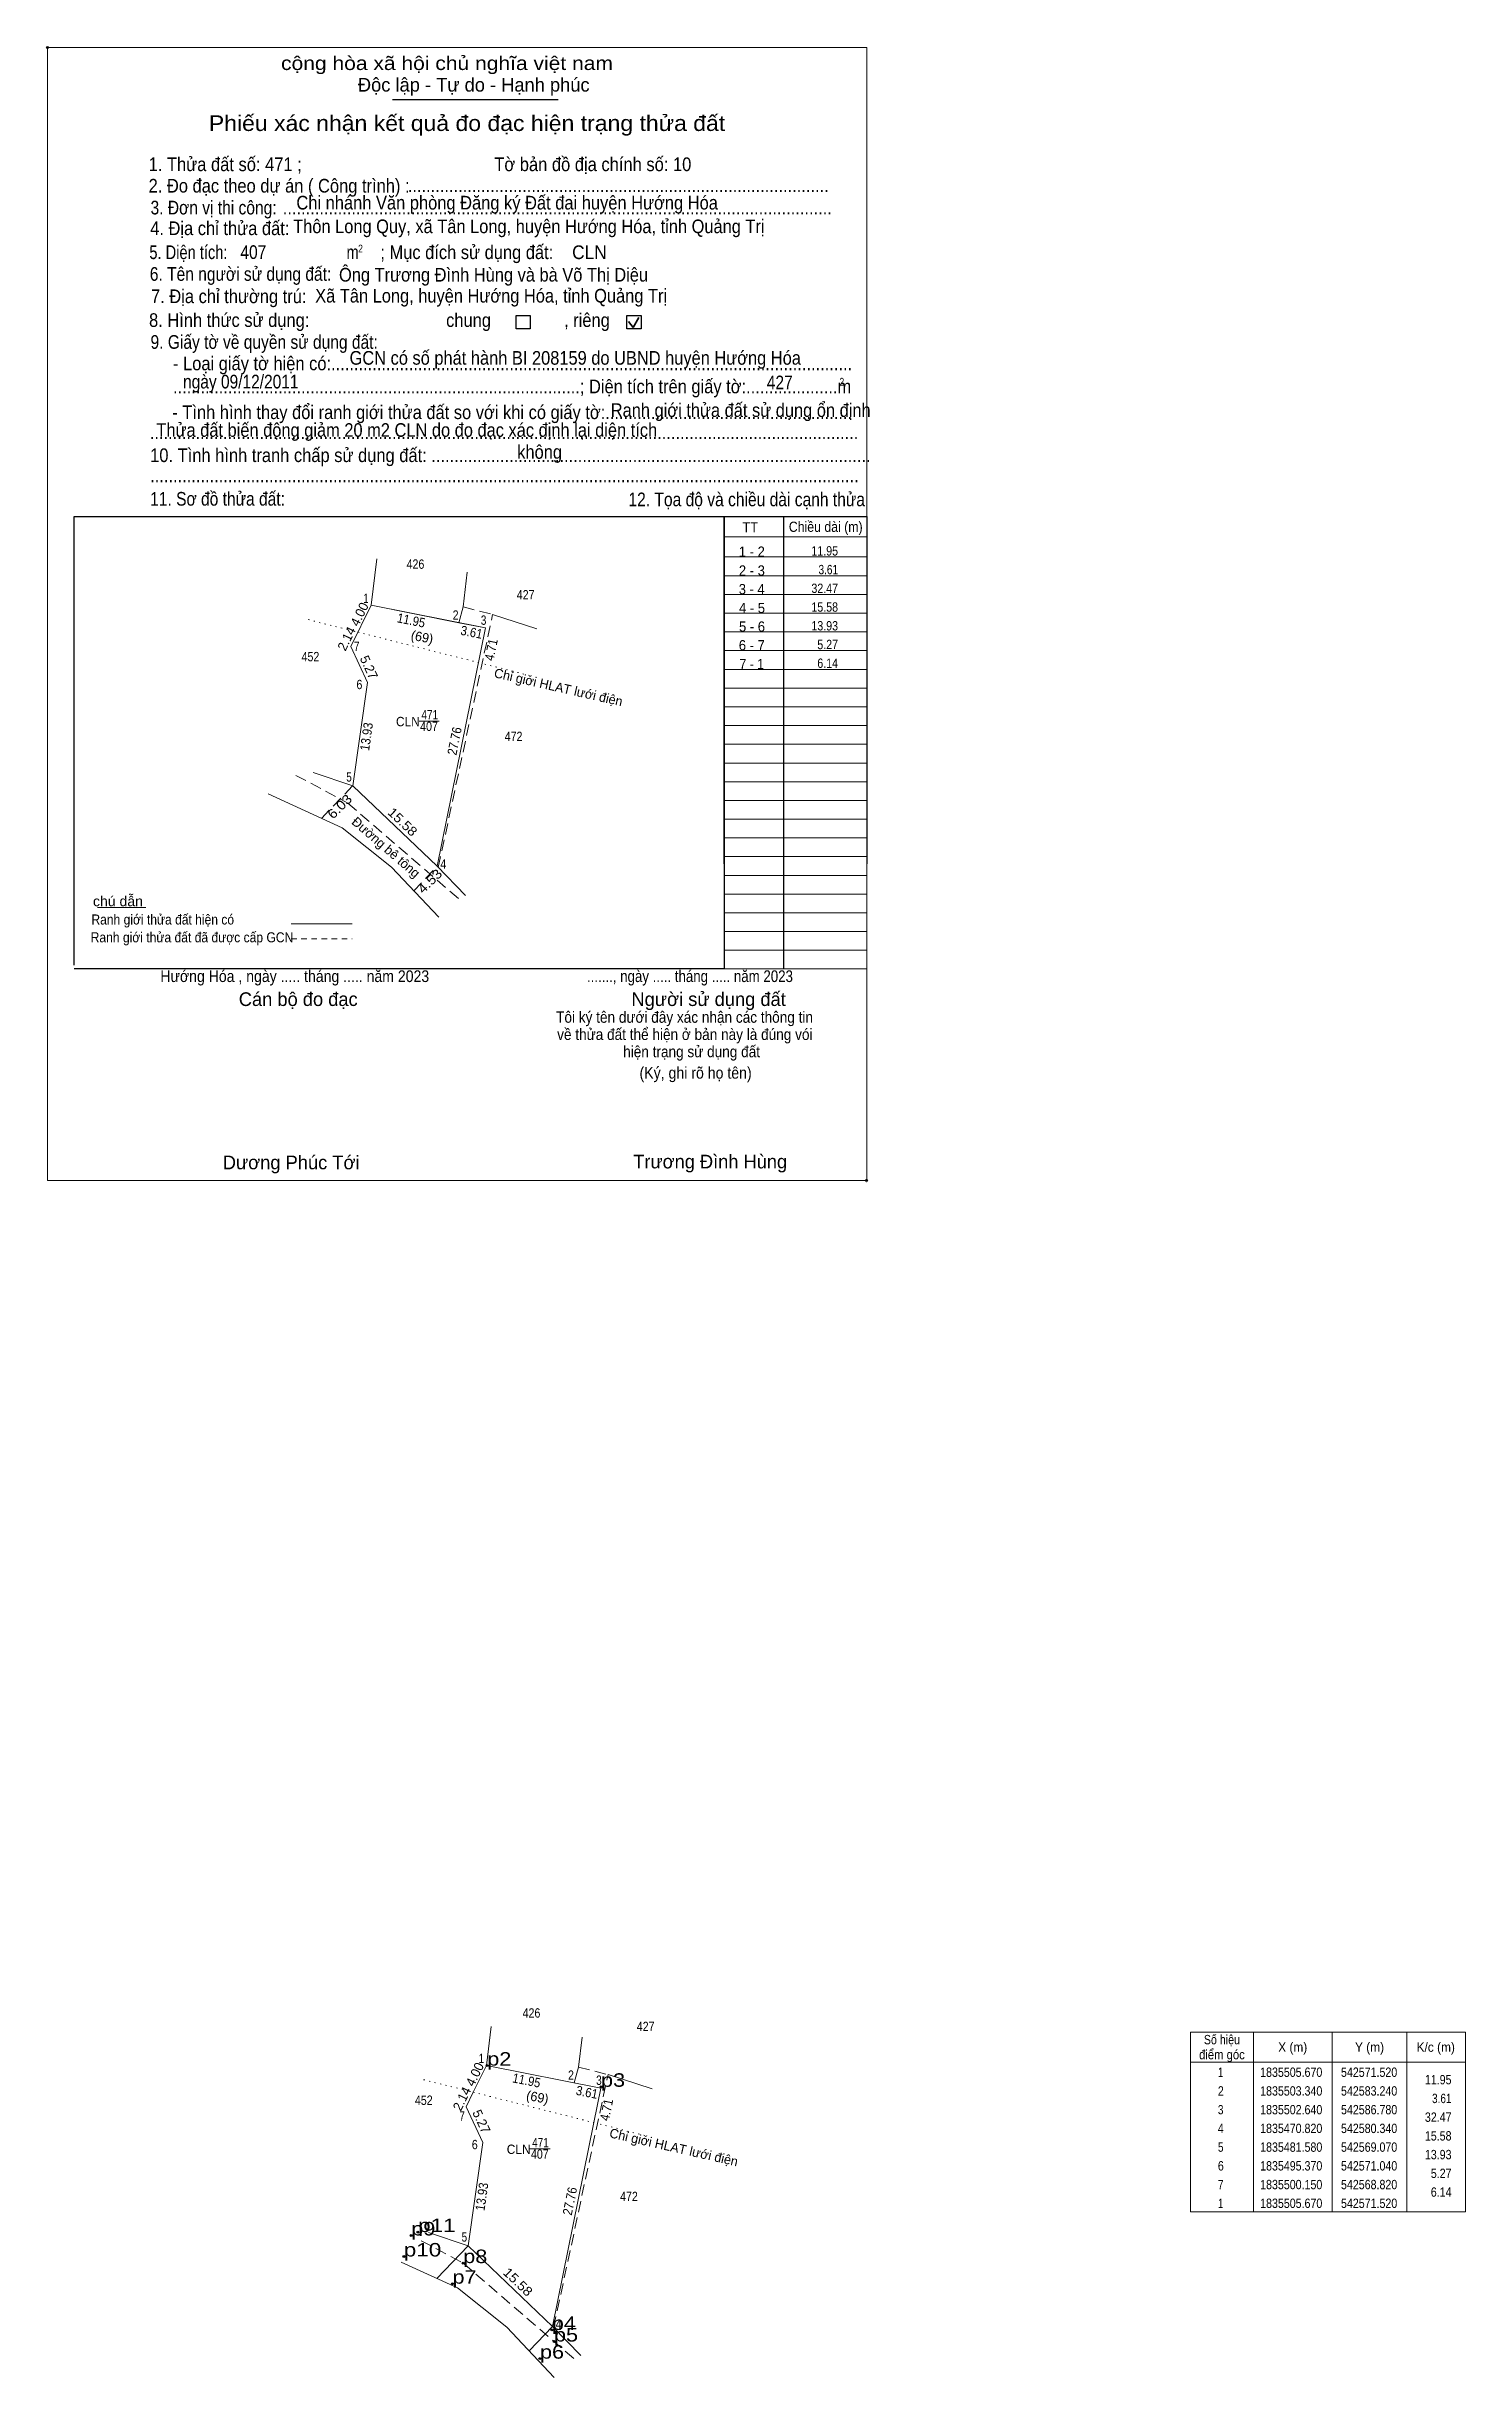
# Model space of a CAD drawing. Header units: metres. Extents: x 542513 to 542702, y 1835464 to 1835775.
import ezdxf
from ezdxf.enums import TextEntityAlignment as Align

# ---------------------------------------------------------------- set-up
doc = ezdxf.new("R2010")
doc.units = ezdxf.units.M
doc.header["$LTSCALE"] = 0.5
doc.header["$PDMODE"] = 32
doc.header["$PDSIZE"] = 0.25
for name, pattern in [('DOTTED', [1.5, 0.3, -1.2]), ('MEDIUM_DASHED', [4.5, 3, -1.5]), ('SHORT_DASHED', [2.7, 1.5, -1.2])]:
    doc.linetypes.add(name, pattern=pattern)
for name, color, linetype, lineweight in [('1', 7, 'Continuous', 13), ('10', 7, 'MEDIUM_DASHED', 13), ('17', 7, 'Continuous', 13), ('2', 7, 'Continuous', 25), ('22', 7, 'Continuous', 13), ('23', 7, 'Continuous', 13), ('30', 7, 'Continuous', 13), ('5', 7, 'Continuous', 13), ('59', 7, 'DOTTED', 13), ('6', 7, 'Continuous', 13), ('63', 7, 'Continuous', 13)]:
    doc.layers.add(name, color=color, linetype=linetype, lineweight=lineweight)
doc.layers.add('12', color=7, linetype='Continuous')
doc.layers.add('7', color=7, linetype='Continuous')

msp = doc.modelspace()

# ---------------------------------------------------------------- linework, layer by layer
at = {"layer": '1'}
msp.add_lwpolyline([(542556.12, 1835700.6), (542567.84, 1835698.27), (542571.38, 1835697.57), (542564.94, 1835665.75), (542553.67, 1835676.51), (542555.64, 1835690.3), (542553.42, 1835695.08)], close=True, dxfattribs=at)
at = {"layer": '10', "linetype": 'Continuous'}
for p, q in [((542556.12, 1835700.6), (542571.38, 1835697.57)), ((542571.52, 1835505.67), (542586.78, 1835502.64))]:
    msp.add_line(p, q, dxfattribs=at)
at = {"layer": '10'}
for p, q in [((542565.08, 1835665.61), (542572.34, 1835699.37)), ((542568.42, 1835700.37), (542572.34, 1835699.37)), ((542580.48, 1835470.68), (542587.74, 1835504.44)), ((542583.82, 1835505.44), (542587.74, 1835504.44))]:
    msp.add_line(p, q, dxfattribs=at)
at = {"layer": '17'}
msp.add_line((542519.58, 1835660.24), (542526.03, 1835660.24), dxfattribs=at)
at = {"layer": '2'}
for p, q in [((542558.98, 1835768.13), (542581.09, 1835768.13)), ((542516.48, 1835712.46), (542603.23, 1835712.46)), ((542516.48, 1835652.53), (542516.48, 1835712.46)), ((542603.23, 1835712.46), (542603.23, 1835652.04)), ((542603.23, 1835652.04), (542516.48, 1835652.04))]:
    msp.add_line(p, q, dxfattribs=at)
at = {"layer": '2', "lineweight": 35}
for p, q in [((542590.48, 1835738.49), (542591.1, 1835737.68)), ((542591.1, 1835737.68), (542591.86, 1835739.03))]:
    msp.add_line(p, q, dxfattribs=at)
at = {"layer": '2', "lineweight": 13}
msp.add_lwpolyline([(542512.92, 1835775.06), (542622.28, 1835775.06), (542622.28, 1835623.81), (542512.92, 1835623.81)], close=True, dxfattribs=at)
at = {"layer": '2'}
for points in [[(542575.49, 1835739.27), (542577.37, 1835739.27), (542577.37, 1835737.51), (542575.49, 1835737.51)], [(542590.27, 1835739.27), (542592.15, 1835739.27), (542592.15, 1835737.51), (542590.27, 1835737.51)]]:
    msp.add_lwpolyline(points, close=True, dxfattribs=at)
for p in [(542512.92, 1835775.06), (542622.27, 1835623.81)]:
    msp.add_point(p, dxfattribs=at)
at = {"layer": '22'}
for points in [[(542564.94, 1835665.75), (542553.67, 1835676.51), (542555.64, 1835690.3), (542553.42, 1835695.08), (542556.12, 1835700.6)], [(542580.34, 1835470.82), (542569.07, 1835481.58), (542571.04, 1835495.37), (542568.82, 1835500.15), (542569.76, 1835502.08), (542571.52, 1835505.67)]]:
    msp.add_lwpolyline(points, dxfattribs=at)
at = {"layer": '23'}
for p, q in [((542548.37, 1835678.29), (542553.67, 1835676.51)), ((542564.94, 1835665.75), (542568.73, 1835661.84)), ((542563.77, 1835483.36), (542569.07, 1835481.58)), ((542580.34, 1835470.82), (542584.13, 1835466.91))]:
    msp.add_line(p, q, dxfattribs=at)
for points in [[(542552.27, 1835670.88), (542558.84, 1835665.65), (542565.14, 1835658.94)], [(542567.67, 1835475.95), (542574.24, 1835470.72), (542580.54, 1835464.01)]]:
    msp.add_lwpolyline(points, dxfattribs=at)
at = {"layer": '30', "lineweight": 25}
for p, q in [((542603.23, 1835666.08), (542603.23, 1835712.46)), ((542611.19, 1835712.46), (542611.19, 1835652.04))]:
    msp.add_line(p, q, dxfattribs=at)
at = {"layer": '30'}
for p, q in [((542603.23, 1835709.73), (542622.28, 1835709.73)), ((542603.23, 1835707.08), (542622.28, 1835707.08)), ((542603.18, 1835704.53), (542622.23, 1835704.53)), ((542603.23, 1835702.05), (542622.28, 1835702.05)), ((542603.23, 1835699.54), (542622.28, 1835699.54)), ((542603.23, 1835697.04), (542622.28, 1835697.04)), ((542603.23, 1835694.54), (542622.28, 1835694.54)), ((542603.23, 1835692.04), (542622.28, 1835692.04)), ((542603.23, 1835689.54), (542622.28, 1835689.54)), ((542603.23, 1835687.04), (542622.28, 1835687.04)), ((542603.23, 1835684.54), (542622.28, 1835684.54)), ((542603.23, 1835682.04), (542622.28, 1835682.04)), ((542603.23, 1835679.54), (542622.28, 1835679.54)), ((542603.23, 1835677.04), (542622.28, 1835677.04)), ((542603.23, 1835674.54), (542622.28, 1835674.54)), ((542603.23, 1835672.04), (542622.28, 1835672.04)), ((542603.23, 1835669.54), (542622.28, 1835669.54)), ((542603.23, 1835667.04), (542622.28, 1835667.04)), ((542603.23, 1835664.54), (542622.28, 1835664.54)), ((542603.23, 1835662.04), (542622.28, 1835662.04)), ((542603.23, 1835662.03), (542622.28, 1835662.03)), ((542603.23, 1835659.54), (542622.28, 1835659.54)), ((542603.23, 1835657.04), (542622.28, 1835657.04)), ((542603.23, 1835654.54), (542622.28, 1835654.54)), ((542603.23, 1835652.04), (542622.28, 1835652.04))]:
    msp.add_line(p, q, dxfattribs=at)
at = {"layer": '30', "lineweight": 25}
msp.add_lwpolyline([(542603.23, 1835712.46), (542622.28, 1835712.46), (542622.28, 1835666.08)], dxfattribs=at)
at = {"layer": '5'}
for p, q in [((542556.12, 1835700.6), (542556.88, 1835706.82)), ((542572.34, 1835699.37), (542578.22, 1835697.47)), ((542571.38, 1835697.57), (542564.94, 1835665.75)), ((542571.52, 1835505.67), (542572.15, 1835510.84)), ((542587.74, 1835504.44), (542593.62, 1835502.54))]:
    msp.add_line(p, q, dxfattribs=at)
for points in [[(542567.84, 1835698.27), (542568.42, 1835700.37), (542568.95, 1835705.04)], [(542583.24, 1835503.34), (542583.82, 1835505.44), (542584.27, 1835509.45)], [(542586.78, 1835502.64), (542585.84, 1835498.02), (542580.34, 1835470.82)]]:
    msp.add_lwpolyline(points, dxfattribs=at)
at = {"layer": '59'}
for p, q in [((542547.73, 1835698.68), (542554.36, 1835697.01)), ((542554.36, 1835697.01), (542570.93, 1835692.83)), ((542577.25, 1835691.24), (542570.93, 1835692.83)), ((542563.13, 1835503.75), (542569.76, 1835502.08)), ((542569.76, 1835502.08), (542586.33, 1835497.9)), ((542592.65, 1835496.31), (542586.33, 1835497.9))]:
    msp.add_line(p, q, dxfattribs=at)
at = {"layer": '6'}
msp.add_line((542545.44, 1835658.06), (542553.58, 1835658.06), dxfattribs=at)
at = {"layer": '6', "linetype": 'SHORT_DASHED'}
msp.add_line((542545.44, 1835656.08), (542553.58, 1835656.08), dxfattribs=at)
at = {"layer": '63'}
for p, q in [((542562.52, 1835685.14), (542565.21, 1835685.14)), ((542552.27, 1835670.88), (542542.36, 1835675.41)), ((542673.9, 1835510.1), (542673.9, 1835486.1)), ((542684.4, 1835510.1), (542684.4, 1835486.1)), ((542694.4, 1835510.1), (542694.4, 1835486.1)), ((542665.5, 1835506.1), (542702.2, 1835506.1)), ((542577.31, 1835494.53), (542580, 1835494.53)), ((542564.9, 1835477.22), (542569.07, 1835481.58)), ((542567.67, 1835475.95), (542560.14, 1835479.39)), ((542577.21, 1835467.55), (542580.34, 1835470.82))]:
    msp.add_line(p, q, dxfattribs=at)
at = {"layer": '63', "linetype": 'MEDIUM_DASHED'}
for p, q in [((542549.5, 1835672.15), (542553.67, 1835676.51)), ((542561.81, 1835662.48), (542564.94, 1835665.75))]:
    msp.add_line(p, q, dxfattribs=at)
for points in [[(542546.07, 1835677.89), (542553.01, 1835674.2), (542568.05, 1835661.2)], [(542562.79, 1835482.26), (542568.41, 1835479.27), (542583.45, 1835466.27)]]:
    msp.add_lwpolyline(points, dxfattribs=at)
at = {"layer": '63'}
msp.add_lwpolyline([(542665.5, 1835510.1), (542702.2, 1835510.1), (542702.2, 1835486.1), (542665.5, 1835486.1)], close=True, dxfattribs=at)
at = {"layer": '7'}
for p in [(542571.62, 1835505.63), (542586.81, 1835502.81), (542561.47, 1835482.96), (542562.37, 1835483.41), (542560.47, 1835480.15), (542568.41, 1835479.27), (542566.98, 1835476.52), (542580.24, 1835470.34), (542580.53, 1835468.79), (542578.65, 1835466.51)]:
    msp.add_point(p, dxfattribs=at)

# ---------------------------------------------------------------- texts
at = {"layer": '1'}
for s, width, p in [('426', 0.85, (542562.035, 1835705.47)), ('427', 0.85, (542576.745, 1835701.38)), ('452', 0.85, (542548.015, 1835693.12)), ('CLN', 0.95, (542561.025, 1835684.45)), ('407', 0.85, (542563.845, 1835683.81)), ('471', 0.8, (542563.94, 1835685.35)), ('472', 0.85, (542575.135, 1835682.47)), ('426', 0.85, (542577.525, 1835512.04)), ('427', 0.85, (542592.765, 1835510.24)), ('452', 0.85, (542563.145, 1835500.39)), ('CLN', 0.95, (542575.815, 1835493.84)), ('407', 0.85, (542578.635, 1835493.2)), ('471', 0.8, (542578.73, 1835494.74)), ('472', 0.85, (542590.535, 1835487.54))]:
    msp.add_text(s, height=1.25, dxfattribs=dict(at, width=width)).set_placement(p, align=Align.CENTER)
at = {"layer": '10'}
for s, height, width, p in [('1 - 2', 1.364, 0.95, (542606.94, 1835707.08)), ('2 - 3', 1.364, 0.95, (542606.95, 1835704.56)), ('3 - 4', 1.364, 0.95, (542606.93, 1835702.08)), ('4 - 5', 1.364, 0.95, (542606.965, 1835699.56)), ('5 - 6', 1.364, 0.95, (542606.965, 1835697.08)), ('6 - 7', 1.364, 0.95, (542606.935, 1835694.58)), ('7 - 1', 1.36, 0.9, (542606.93, 1835692.08))]:
    msp.add_text(s, height=height, dxfattribs=dict(at, width=width)).set_placement(p, align=Align.CENTER)
at = {"layer": '12'}
for s, width, p in [('p2', 1.2, (542571.62, 1835505.63)), ('p3', 1.2, (542586.81, 1835502.81)), ('p9', 1.2, (542561.47, 1835482.96)), ('p11', 1.25, (542562.38, 1835483.41)), ('p10', 1.25, (542560.47, 1835480.15)), ('p7', 1.2, (542566.98, 1835476.52)), ('p8', 1.2, (542568.41, 1835479.27)), ('p4', 1.2, (542580.24, 1835470.34)), ('p5', 1.2, (542580.53, 1835468.8)), ('p6', 1.2, (542578.66, 1835466.51))]:
    msp.add_text(s, height=1.8, dxfattribs=dict(at, width=width)).set_placement(p)
at = {"layer": '2'}
for s, height, width, p in [('cộng hòa xã hội chủ nghĩa việt nam', 1.825, 1.15, (542544.09, 1835772.06)), ('1. Thửa đất số: 471 ;                                          Tờ bản đồ địa chính số: 10', 1.83, 0.9, (542526.41, 1835758.56)), ('2. Đo đạc theo dự án ( Công trình) : ', 1.827, 0.9, (542526.41, 1835755.7)), ('Chi nhánh Văn phòng Đăng ký Đất đai huyện Hướng Hóa', 1.825, 0.9, (542546.14, 1835753.44)), ('............................................................................................', 1.827, 0.9, (542561.01, 1835755.76)), ('4. Địa chỉ thửa đất:', 1.827, 0.9, (542526.62, 1835750.02)), ('3. Đơn vị thi công:', 1.827, 0.85, (542526.67, 1835752.78)), ('........................................................................................................................', 1.827, 0.9, (542544.32, 1835752.78)), ('Thôn Long Quy, xã Tân Long, huyện Hướng Hóa, tỉnh Quảng Trị', 1.82, 0.9, (542545.71, 1835750.28)), ('5. Diện tích:', 1.827, 0.8, (542526.51, 1835746.82)), ('6. Tên người sử dụng đất:', 1.827, 0.85, (542526.57, 1835743.92)), ('407', 1.82, 0.85, (542538.67, 1835746.84)), ('Ông Trương Đình Hùng và bà Võ Thị Diệu', 1.82, 0.9, (542551.83, 1835743.82)), ('m', 1.825, 0.8, (542552.83, 1835746.82)), ('2', 1.043, 0.8, (542554.39, 1835747.7)), ('; Mục đích sử dụng đất:', 1.825, 0.9, (542557.35, 1835746.82)), ('CLN', 1.82, 0.95, (542582.95, 1835746.82)), ('7. Địa chỉ thường trú:', 1.827, 0.9, (542526.73, 1835740.94)), ('Xã Tân Long, huyện Hướng Hóa, tỉnh Quảng Trị', 1.82, 0.9, (542548.65, 1835741.02)), ('8. Hình thức sử dụng:', 1.827, 0.9, (542526.47, 1835737.76)), ('chung                , riêng', 1.825, 0.9, (542566.13, 1835737.76)), ('9. Giấy tờ về quyền sử dụng đất:', 1.827, 0.85, (542526.67, 1835734.84)), ('     - Loại giấy tờ hiện có:..................................................................................................................', 1.825, 0.9, (542526.62, 1835731.98)), ('GCN có số phát hành BI 208159 do UBND huyện Hướng Hóa', 1.82, 0.9, (542553.24, 1835732.72)), ('     .........................................................................................; Diện tích trên giấy tờ:....................m', 1.825, 0.9, (542526.62, 1835728.9)), ('ngày 09/12/2011', 1.82, 0.85, (542531.01, 1835729.55)), ('427', 1.82, 0.85, (542608.94, 1835729.44)), ('2', 1.043, 0.8, (542618.65, 1835729.92)), ('     - Tình hình thay đổi ranh giới thửa đất so với khi có giấy tờ:......................................................', 1.825, 0.9, (542526.52, 1835725.46)), ('Ranh giới thửa đất sử dụng ổn định', 1.82, 0.9, (542588.11, 1835725.74)), ('Thửa đất biến động giảm 20 m2 CLN do đo đạc xác định lại diện tích', 1.82, 0.9, (542527.45, 1835723.09)), ('...........................................................................................................................................................', 1.825, 0.9, (542526.57, 1835722.8)), ('10. Tình hình tranh chấp sử dụng đất: ................................................................................................', 1.827, 0.9, (542526.62, 1835719.72)), ('không', 1.825, 0.9, (542575.62, 1835720.16)), ('11. Sơ đồ thửa đất:', 1.827, 0.85, (542526.62, 1835713.9)), ('...........................................................................................................................................................', 1.825, 0.9, (542526.62, 1835717.02)), ('12. Tọa độ và chiều dài cạnh thửa', 1.83, 0.85, (542590.47, 1835713.82)), ('Hướng Hóa , ngày ..... tháng ..... năm 2023', 1.56, 0.9, (542527.98, 1835650.3)), ('......., ngày ..... tháng ..... năm 2023', 1.56, 0.85, (542584.93, 1835650.3)), ('(Ký, ghi rõ họ tên)', 1.565, 0.9, (542591.95, 1835637.4))]:
    msp.add_text(s, height=height, dxfattribs=dict(at, width=width)).set_placement(p)
for s, height, p in [('Độc lập - Tự do - Hạnh phúc', 1.825, (542554.35, 1835769.18)), ('Cán bộ đo đạc', 1.825, (542538.45, 1835647.1)), ('Người sử dụng đất', 1.825, (542590.87, 1835647.1)), ('Dương Phúc Tới', 1.825, (542536.31, 1835625.3)), ('Trương Đình Hùng', 1.82, (542591.11, 1835625.42))]:
    msp.add_text(s, height=height, dxfattribs=at).set_placement(p)
for s, height, width, p in [('Phiếu xác nhận kết quả đo đạc hiện trạng thửa đất', 2.086, 1.1, (542568.92, 1835763.92)), ('Tôi ký tên dưới đây xác nhận các thông tin', 1.508, 0.9, (542597.96, 1835644.86)), ('về thửa đất thể hiện ở bản này là đúng vói', 1.508, 0.9, (542597.995, 1835642.56)), ('hiện trạng sử dụng đất', 1.508, 0.9, (542598.9, 1835640.26))]:
    msp.add_text(s, height=height, dxfattribs=dict(at, width=width)).set_placement(p, align=Align.CENTER)
msp.add_text('.', height=0.5216, dxfattribs=at).set_placement((542622.2561, 1835623.52), align=Align.CENTER)
at = {"layer": '30'}
for s, height, width, p in [('TT', 1.36, 0.95, (542605.67, 1835710.32)), ('Chiều dài (m)', 1.364, 0.9, (542611.88, 1835710.4))]:
    msp.add_text(s, height=height, dxfattribs=dict(at, width=width)).set_placement(p)
at = {"layer": '6'}
for s, height, width, p in [('chú dẫn', 1.337, 1.05, (542518.98, 1835660.42)), ('Ranh giới thửa đất hiện có ', 1.337, 0.9, (542518.78, 1835657.98)), ('Ranh giới thửa đất đã được cấp GCN', 1.34, 0.9, (542518.68, 1835655.6))]:
    msp.add_text(s, height=height, dxfattribs=dict(at, width=width)).set_placement(p)
at = {"layer": '63'}
for s, width, p in [('11.95', 0.85, (542618.45, 1835707.24)), ('3.61', 0.8, (542618.45, 1835704.74)), ('32.47', 0.85, (542618.45, 1835702.24)), (' 1', 0.75, (542555.78, 1835700.9)), (' 2', 0.85, (542567.79, 1835698.67)), (' 3', 0.8, (542571.5, 1835697.99)), ('15.58', 0.85, (542618.45, 1835699.74)), ('13.93', 0.85, (542618.45, 1835697.24)), ('5.27', 0.85, (542618.45, 1835694.74)), (' 7', 0.8, (542554.56, 1835694.48)), ('6.14', 0.85, (542618.45, 1835692.24)), (' 6', 0.85, (542554.95, 1835689.4)), (' 5', 0.8, (542553.54, 1835677.06)), (' 4', 0.85, (542566.14, 1835665.42)), (' 1', 0.75, (542571.18, 1835505.97)), (' 2', 0.85, (542583.19, 1835503.74)), (' 3', 0.8, (542586.9, 1835503.06)), ('11.95', 0.85, (542700.35, 1835503.13)), ('3.61', 0.8, (542700.35, 1835500.63)), (' 7', 0.8, (542568.64, 1835498.3)), ('32.47', 0.85, (542700.35, 1835498.13)), ('15.58', 0.85, (542700.35, 1835495.63)), (' 6', 0.85, (542570.35, 1835494.47)), ('13.93', 0.85, (542700.35, 1835493.13)), ('5.27', 0.85, (542700.35, 1835490.63)), ('6.14', 0.85, (542700.35, 1835488.13)), (' 5', 0.8, (542568.94, 1835482.13)), (' 4', 0.85, (542581.54, 1835470.49))]:
    msp.add_text(s, height=1.25, dxfattribs=dict(at, width=width)).set_placement(p, align=Align.RIGHT)
for s, rotation, p in [('4.00', 63.935, (542555.121, 1835699.1254)), ('2.14', 63.935, (542553.401, 1835695.8654)), ('(69)', 348.756, (542562.8031, 1835695.7391)), ('5.27', 294.912, (542555.2521, 1835692.0483)), ('Chỉ giới HLAT lưới điện', 347.168, (542580.9862, 1835689.0541)), ('Đường bê tông', 319.166, (542557.6864, 1835667.8158)), ('4.00', 63.935, (542570.521, 1835504.1954)), ('2.14', 63.935, (542568.801, 1835500.9354)), ('(69)', 348.756, (542578.2031, 1835500.8091)), ('5.27', 294.912, (542570.2821, 1835497.9083)), ('Chỉ giới HLAT lưới điện', 347.168, (542596.3862, 1835494.1241))]:
    msp.add_text(s, height=1.25, rotation=rotation, dxfattribs=at).set_placement(p, align=Align.CENTER)
for s, rotation, width, p in [('11.95', 348.756, 0.9, (542561.3481, 1835697.9766)), ('3.61', 348.815, 0.9, (542569.4138, 1835696.3965)), ('4.71', 78.559, 0.9, (542572.7496, 1835694.541)), ('13.93', 81.87, 0.9, (542556.1138, 1835682.9766)), ('27.76', 78.559, 0.9, (542567.8647, 1835682.351)), ('15.58', 316.326, 1.1, (542559.8885, 1835671.2298)), ('11.95', 348.756, 0.9, (542576.7481, 1835503.0466)), ('3.61', 348.815, 0.9, (542584.8138, 1835501.4665)), ('4.71', 78.559, 0.9, (542588.1496, 1835499.611)), ('13.93', 81.87, 0.9, (542571.5138, 1835488.0466)), ('27.76', 78.559, 0.9, (542583.2647, 1835487.421)), ('15.58', 316.326, 1.1, (542575.2884, 1835476.2998))]:
    msp.add_text(s, height=1.25, rotation=rotation, dxfattribs=dict(at, width=width)).set_placement(p, align=Align.CENTER)
at = {"layer": '63', "width": 1.15}
for s, p in [('6.03', (542553.6898, 1835674.6062)), ('4.53', (542565.7199, 1835664.6363))]:
    msp.add_text(s, height=1.25, rotation=44.76, dxfattribs=at).set_placement(p, align=Align.RIGHT)
at = {"layer": '63'}
for s, width, p in [('Số hiệu', 0.85, (542669.7, 1835508.48)), ('điểm góc', 0.9, (542669.7, 1835506.48)), ('X (m)', 0.95, (542679.15, 1835507.48)), ('Y (m)', 0.95, (542689.405, 1835507.48)), ('K/c (m)', 0.95, (542698.245, 1835507.48)), (' 1', 0.75, (542669.35, 1835504.13)), ('1835505.670', 0.85, (542678.95, 1835504.13)), ('542571.520', 0.85, (542689.35, 1835504.13)), (' 3', 0.8, (542669.345, 1835499.13)), (' 2', 0.85, (542669.355, 1835501.63)), ('1835503.340', 0.85, (542678.95, 1835501.63)), ('1835502.640', 0.85, (542678.95, 1835499.13)), ('542583.240', 0.85, (542689.35, 1835501.63)), ('542586.780', 0.85, (542689.35, 1835499.13)), (' 4', 0.85, (542669.35, 1835496.63)), ('1835470.820', 0.85, (542678.95, 1835496.63)), ('542580.340', 0.85, (542689.35, 1835496.63)), (' 5', 0.8, (542669.355, 1835494.13)), ('1835481.580', 0.85, (542678.95, 1835494.13)), ('542569.070', 0.85, (542689.35, 1835494.13)), (' 6', 0.85, (542669.355, 1835491.63)), ('1835495.370', 0.85, (542678.95, 1835491.63)), ('542571.040', 0.85, (542689.35, 1835491.63)), (' 7', 0.8, (542669.355, 1835489.13)), (' 1', 0.75, (542669.35, 1835486.63)), ('1835500.150', 0.85, (542678.95, 1835489.13)), ('1835505.670', 0.85, (542678.95, 1835486.63)), ('542568.820', 0.85, (542689.35, 1835489.13)), ('542571.520', 0.85, (542689.35, 1835486.63))]:
    msp.add_text(s, height=1.25, dxfattribs=dict(at, width=width)).set_placement(p, align=Align.CENTER)

doc.saveas('drawing.dxf')
